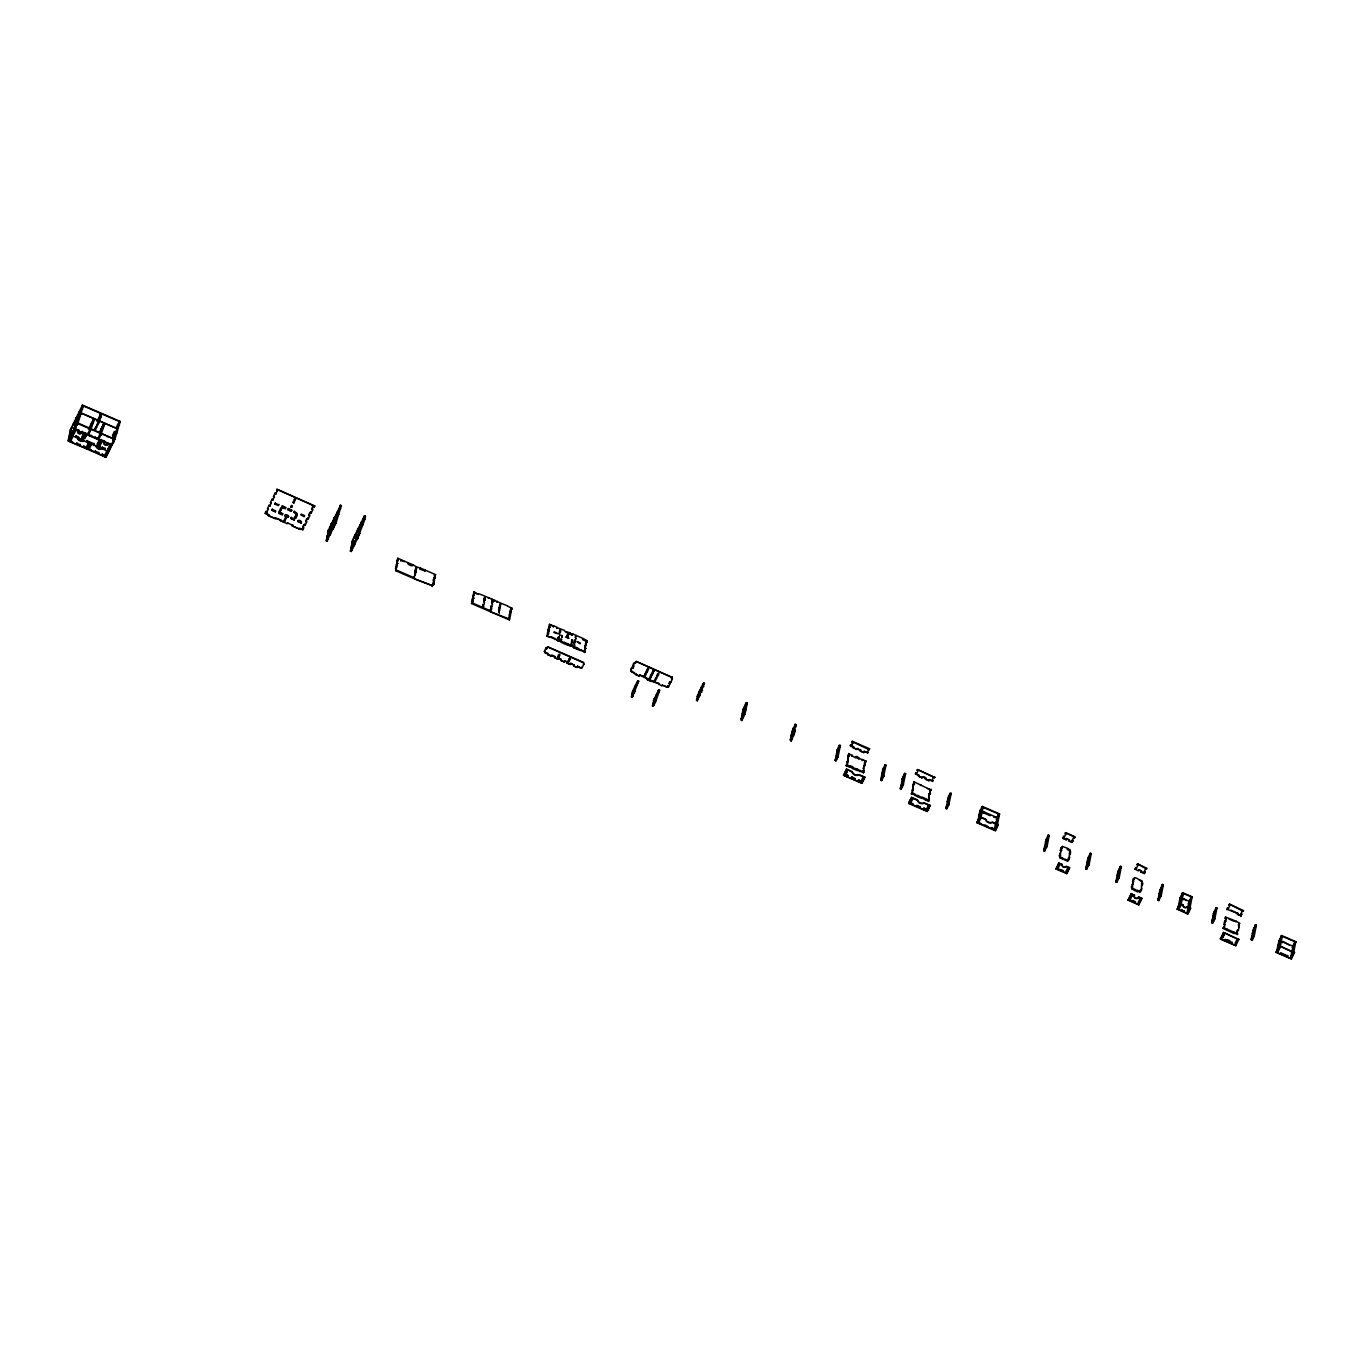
<?xml version="1.0" encoding="UTF-8"?>
<svg xmlns="http://www.w3.org/2000/svg" width="1364" height="1364" viewBox="0 0 1364 1364"><rect width="100%" height="100%" fill="white"/><g stroke="black" fill="none" stroke-linecap="round" stroke-linejoin="round"><path stroke-width="1.5" d="M70.979 431.501L70.348 429.899L82.488 405.108L120.271 421.476L114.849 439.413L106 457.315L68.2 440.947L70.434 429.49M70.809 428.722L71.03 432.371M71.491 427.614L72.428 427.58M70.024 436.412L69.53 435.269L69.7 438.049L68.831 437.673L70.076 437.281M70.399 435.645L69.53 441.049C70.434 435.542 74.832 434.485 71.013 440.163L70.229 439.378M69.99 439.873L72.957 442.533L69.428 440.555M73.929 424.528L72.991 424.562L74.168 425.022L73.554 423.42L73.315 424.647M72.343 435.338L72.582 433.206M76.793 419.464L76.077 418.066L77.185 418.936M73.144 433.479L73.929 434.264L76.111 429.575M76.196 418.083L75.958 419.311L76.572 417.333L77.424 417.708M75.907 421.885L76.009 420.197L75.31 422.601L77.492 418.441L78.277 419.208L77.492 418.441M74.577 429.353L77.953 430.376L77.612 431.331A2.302 2.063 11 0 0 81.738 433.104L82.011 432.576M74.645 430.427L75.429 431.212M74.901 429.524L75.208 427.887M76.81 419.686L76.947 418.441M75.583 427.12L75.276 428.756L76.367 424.17L77.151 424.954L76.367 424.17M75.719 427.58L74.781 427.614M79.095 417.282L78.242 416.907M77.151 424.954L77.987 423.011L113.979 439.038L119.333 421.51L116.025 427.955M83.988 440.657L83.647 440.777A4.706 4.211 11 0 1 77.663 438.185L77.356 437.963A4.706 4.211 11 0 0 84.227 440.93L75.873 436.412M75.787 436.821L76.248 435.645M81.38 409.694L80.595 408.927L81.38 409.694L83.255 405.892L77.901 423.42M82.113 405.875L82.965 406.25M80.612 414.23L79.743 413.872L78.157 417.316M68.2 440.947L77.049 423.045L82.488 405.108M81.277 413.122L117.355 428.739L81.277 413.122L76.759 422.26M112.206 444.749L78.328 431.007L78.788 429.831M76.52 443.624L76.896 442.874M78.822 437.213L76.162 436.054M81.738 433.104L81.84 432.081M81.772 432.49L82.215 431.314M79.965 445.107L80.34 444.357M84.79 433.343L82.607 438.014L81.823 437.23M81.738 437.639L83.323 434.178M82.386 439.685L85.659 432.814L85.318 434.008M83.801 438.526L85.727 434.4L86.58 434.758L84.67 438.901L83.886 438.117M83.443 446.625L83.818 445.858M90.808 424.204L91.593 424.971L94.593 418.884L90.467 430.717L88.967 433.752L88.183 432.968M94.116 443.385L93.656 444.562L86.87 441.169M86.784 441.578L87.245 440.402M88.097 433.377L89.683 429.933M89.001 443.812L87.415 447.256L86.631 446.488M88.711 435.065L89.086 434.298M91.559 422.67L92.411 423.045M86.989 447.307L87.04 448.176M86.802 448.517L87.501 446.846M86.563 446.898L88.149 443.436M87.279 448.756L90.109 443.044M93.059 419.635L93.928 419.993M87.842 447.682L87.91 448.551M90.433 428.398L93.741 418.509L88.472 429.183M104.107 442.158L103.817 442.669A2.302 2.063 11 0 0 107.944 444.442L108.285 443.505L111.592 444.937L105.676 457.162L88.08 448.637M87.995 449.046L88.455 447.869M88.626 447.784C89.717 442.447 92.905 443.829 89.478 448.159L88.694 447.375M91.303 436.173L91.678 435.406M96.827 426.796L95.241 430.257L94.457 429.472M91.507 450.12L88.37 448.279M94.372 429.882L95.957 426.421M99.384 418.646L101.737 413.889L98.992 422.635L97.492 425.687L96.708 424.903M95.105 436.889C93.553 437.247 98.6 439.43 97.679 438.014M96.639 425.312L98.225 421.851M100.101 414.827L100.97 415.185M98.975 420.334L100.868 413.514L97.014 421.323M101.141 447.801L96.128 446.181A4.706 4.211 11 0 0 101.789 448.858M94.986 451.62L95.361 450.853M97.202 444.34L99.129 440.197L99.981 440.572L98.072 444.698L97.287 443.931M101.106 428.654L101.891 429.438L104.909 423.352L100.783 435.167L99.265 438.219L98.498 437.435M99.606 431.706L100.015 433.24M97.356 446.147L97.799 444.988M98.413 437.844L104.039 422.976L99.146 432.882M97.833 446.386L101.124 439.498M101.874 427.137L102.726 427.512M98.549 446.676L98.771 444.545M101.703 442.141L100.118 445.602L99.35 444.817M103.374 424.085L104.227 424.46M101.567 434.809L101.806 433.582M98.43 453.104L98.805 452.354M99.265 445.227L100.851 441.766M105.113 448.142L104.653 449.319L99.487 446.642M101.993 448.159L102.436 446.983M102.777 448.517L102.692 448.927A4.706 4.211 11 0 1 95.821 445.96L95.906 445.551M104.482 455.729L101.823 455.03L102.283 453.854M107.227 436.855L107.603 436.088M105.881 455.252L105.096 454.468M105.966 454.843L105.642 455.747L102.198 454.263M105.028 454.877L106.852 450.938L107.722 451.296M108.285 443.505L107.944 444.442M106 457.315L105.454 455.303M107.944 448.978L108.796 449.353L107.944 448.978L110.126 444.306M107.466 451.791L106.528 451.842M107.892 451.177L111.166 444.749M108.66 448.824L109.188 450.836L109.512 449.199M109.836 447.562L110.16 445.926M113.127 434.076L112.939 436.19M111.422 443.965L111.797 443.198M112.922 437.469L113.775 437.844M112.155 443.863L111.831 445.499L74.031 429.149L74.73 426.744L74.406 428.381L78.703 430.24M112.786 440.589L112.854 441.476M111.729 443.607C113.417 444.459 114.917 440.214 113.314 440.146M114.423 434.417L115.292 434.792M117.543 424.903L118.395 425.278M115.957 433.684L115.19 432.9L115.957 433.684C118.958 432.183 115.906 428.603 117.475 430.632M265.196 513.307L268.64 514.791L265.196 513.307L266.031 511.381L266.815 512.148L266.031 511.381M267.463 508.738L268.316 509.113L267.463 508.738L269.049 505.277L269.816 506.061L269.049 505.277M270.464 502.651L271.334 503.009L270.464 502.651L272.05 499.19L272.834 499.974L272.05 499.19M268.265 515.558L275.136 518.525L268.265 515.558L268.725 514.381M273.482 496.547L274.335 496.922L273.482 496.547L275.068 493.103L275.852 493.87L275.068 493.103M271.947 510.221L275.375 511.705L271.947 510.221L272.391 509.045M276.5 490.46L277.352 490.835L276.943 489.284L314.675 506.061L276.943 489.284M274.948 504.117L275.409 502.958L274.948 504.117L278.392 505.618L278.853 504.441M275.375 511.705L275.46 511.295M275.511 517.774L280.66 520.008L275.136 518.525M278.819 513.188L282.246 514.671L278.819 513.188L279.279 512.012L282.621 513.921L279.279 512.012M279.33 511.108L280.183 511.466L279.33 511.108L280.916 507.647L281.683 508.431L280.183 511.466M281.819 507.101L285.264 508.584L281.819 507.101L282.28 505.925L285.639 507.817L282.28 505.925M281.683 508.431L280.268 511.057M287.616 522.565L287.156 523.742L280.37 520.349L283.729 522.242M284.82 515.797L288.264 517.28L284.82 515.797C284.786 513.341 290.038 515.609 288.264 517.28M284.053 520.537L284.906 520.912L284.053 520.537L285.639 517.075L286.406 517.86L285.639 517.075M287.838 509.693L291.282 511.193L287.838 509.693L288.298 508.533L291.657 510.426L288.298 508.533M290.72 507.016L291.674 506.982L290.72 507.016C290.856 504.254 293.635 505.447 291.589 507.391M292.987 502.446L293.84 502.822L292.987 502.446L294.573 499.002M290.839 518.388L294.283 519.889L290.839 518.388L291.299 517.229M295.425 499.36L294.488 499.412M293.857 512.301L297.284 513.785L293.857 512.301L294.317 511.125L297.284 513.785M292.305 525.958L299.193 528.942L292.305 525.958L292.766 524.799M294.795 517.791L296.38 514.33L297.147 515.115L295.647 518.167L294.795 517.791L296.38 514.33M295.647 518.167L297.233 514.705M297.71 521.372L301.154 522.855L297.71 521.372C297.676 518.917 302.91 521.184 301.154 522.855M301.188 514.109L304.615 515.592L304.155 516.768L300.813 514.876M299.568 528.175L302.996 529.675L299.193 528.942M302.978 527.357C304.53 529.385 301.478 525.822 304.479 524.322L305.263 525.089L304.479 524.322M305.979 521.27C307.548 523.299 304.496 519.718 307.497 518.218L308.264 519.002L307.497 518.218M308.997 515.183C310.566 517.195 307.497 513.631 310.498 512.131L311.282 512.915L310.498 512.131M311.998 509.079C313.567 511.108 310.515 507.544 313.515 506.044L314.283 506.811L313.515 506.044M326.269 540.673L327.292 536.632L328.144 537.007L327.138 541.031L326.269 540.673L329.798 532.557L330.327 534.569L329.798 532.557M327.616 534.995L327.769 537.757L326.917 537.399L327.923 533.358L328.417 534.483M327.548 534.108L328.571 530.084L328.724 532.847M329.423 530.443L328.195 530.835L331.247 523.895L331.878 525.498L331.145 523.878M329.048 531.21L328.434 529.607M331.077 526.01L331.23 528.772L331.929 526.368M334.265 517.808L331.009 525.123M327.138 541.031L330.651 532.932M330.975 531.295L330.923 530.408M329.474 534.194L332.799 526.47L333.345 528.465L335.305 524.253L334.453 523.878L332.492 528.107M334.879 519.411L334.163 517.774L335.118 518.184M333.123 524.816L333.447 523.179L332.748 525.583L333.6 525.958L333.924 524.322M334.078 519.906L333.396 522.31L334.078 519.906L334.947 520.281M334.453 523.878L335.22 524.663L335.987 523.145L341.341 505.618L340.471 505.243L334.027 519.036M334.061 521.201L335.493 518.559M330.327 534.569L333.293 527.595M336.311 516.632L337.829 513.58L338.596 514.364L337.829 513.58M334.368 524.288L340.471 505.243M340.096 505.993L340.966 506.368L340.182 505.584M354.418 544.134L353.941 543.008L354.094 545.771L351.281 551.482L350.412 551.124L352.577 540.059L355.288 534.313L356.021 535.95M351.281 551.482L352.287 547.458L351.06 547.834L351.912 548.209L352.935 544.168L352.065 543.81L352.56 544.935M353.242 542.531L353.566 540.894L352.338 541.286L353.566 540.894M359.073 529.01L358.306 528.226L355.765 533.58L356.396 535.182L355.288 534.313M350.412 551.124L353.941 543.008M354.742 542.497L354.197 540.485M355.765 533.58L355.527 534.807M356.942 536.904L357.487 538.916L356.942 536.904L353.617 544.645L354.47 545.02L354.793 543.384M359.397 529.096L358.306 528.226M357.845 531.125L357.914 531.994M356.788 531.278L357.658 531.653L359.158 528.601L359.022 529.863L358.221 528.635M358.221 530.357L358.118 532.062L359.704 528.601L358.203 531.653M361.307 522.139L362.091 522.923L361.307 522.139L358.169 529.488M354.47 545.02L357.811 537.28M358.118 535.643L358.067 534.773M357.487 538.916L364.836 519.343L365.484 516.052L364.239 516.444L365.484 516.052M360.454 527.084C362.023 529.096 358.971 525.532 361.972 524.032L362.739 524.816L361.972 524.032M358.783 527.493L360.59 525.958L359.806 525.174M361.238 522.548L364.324 516.035L365.109 516.82M365.177 516.41L363.591 519.872L362.739 519.496M357.948 537.757L357.078 537.382L364.614 515.694M414.468 578.847L432.456 585.702L414.468 578.847L414.315 576.068L413.616 578.472L396.003 570.851L395.782 567.202L397.026 566.81L396.805 563.162L397.657 563.537L396.805 563.162M397.35 565.173L396.106 565.566L396.43 563.929M397.282 564.304L397.06 560.655L398.305 560.263L397.06 560.655M397.93 561.03L397.759 558.251L413.224 564.952L416.156 566.657L416.395 569.01L415.918 567.884M395.475 568.839L396.157 566.435M396.753 562.292L397.435 559.888M397.299 559.428L397.759 558.251M396.003 570.851L395.85 568.072M397.657 563.537L397.129 561.525M398.305 560.263L397.674 558.66M404.545 561.627L400.828 560.502M414.946 572.795L415.116 575.574M414.895 571.925L415.594 569.521L415.747 572.3L415.594 569.521M415.543 568.652L416.156 566.657M416.395 569.01L417.009 567.032L420.095 567.918L435.559 574.619L434.246 575.403M432.081 586.469L432.78 584.065L433.633 584.44L432.78 584.065M433.428 580.791L433.633 584.44M433.905 581.917L433.36 579.922L434.059 577.518L434.911 577.893L434.059 577.518M433.258 585.207L433.957 582.803M434.536 578.643L434.622 574.653L435.474 575.028M435.099 575.779L435.559 574.619M434.281 581.166L434.605 579.529L433.36 579.922M434.911 577.893L435.235 576.256M509.318 619.887L508.772 617.875L510 617.5L509.318 619.887L490.835 611.89L491.534 609.503L490.682 609.128L489.983 611.532L471.518 603.536L472.217 601.132L473.069 601.507L471.842 601.899M472.694 602.274L472.473 598.626L473.717 598.233L472.473 598.626M473.325 598.984L473.12 595.335L474.348 594.96L473.12 595.335M473.973 595.71L474.041 591.72L477.963 594.329M471.518 603.536L472.217 601.132M472.149 600.262L472.848 597.858M472.797 596.989L473.496 594.585M473.427 593.698L474.041 591.72M473.069 601.507L472.524 599.495M473.717 598.233L473.172 596.221M474.348 594.96L473.802 592.948M478.338 593.579C487.221 596.75 501.645 603.894 507.63 605.804M483.265 604.15L483.436 606.912M483.845 599.99L484.544 597.585L484.714 600.365L484.544 597.585M488.363 598.387L488.738 597.62M489.983 611.532L490.307 609.896M490.631 608.259L491.313 605.855L491.483 608.617L491.313 605.855M491.893 601.694L492.523 599.717L492.762 602.07L492.523 599.717M498.678 609.964L499.377 607.56L499.531 610.339L499.377 607.56M499.309 606.69L500.008 604.286L500.179 607.048M500.008 604.286L500.554 606.298M508.772 617.875L509.471 615.488L510.324 615.863L509.471 615.488M509.948 616.613L509.42 614.601L510.102 612.214L510.971 612.572L510.102 612.214M510.596 613.34L510.051 611.328L510.75 608.924L511.602 609.299L510.75 608.924M511.227 610.066L511.841 608.071L507.544 606.213M510.324 615.863L510.648 614.209L509.42 614.601M510.971 612.572L511.278 610.936L510.051 611.328M511.602 609.299L511.841 608.071M551.619 636.835L558.029 640.978L560.638 640.739L546.862 636.153L547.561 633.749L548.43 634.124L547.561 633.749M548.055 634.891L547.51 632.879L548.209 630.475L549.061 630.85L548.209 630.475M548.686 631.6L548.14 629.605L548.839 627.201L549.709 627.576L548.839 627.201M549.334 628.327L549.402 624.337L557.211 627.269L556.751 628.446M544.355 651.412L545.208 651.787L544.355 651.412L545.941 647.951L546.708 648.735L545.941 647.951M548.26 654.038C540.502 652.026 549.112 651.549 547.885 654.788L551.329 656.289C552.727 653.1 558.456 659.801 551.704 655.521M548.43 634.124L548.737 632.487L547.51 632.879M549.061 630.85L549.385 629.213L548.14 629.605M549.709 627.576L550.016 625.94L548.788 626.315M547.544 646.809L583.553 662.836L583.656 664.728L583.622 662.427L547.544 646.809L546.708 648.735M547.885 654.788L548.345 653.629M549.402 624.337L553.409 626.536M553.869 632.521L557.603 633.646L554.244 631.754M551.329 656.289L551.789 655.112M558.626 636.766L557.927 639.153L558.626 636.766L559.155 638.761L558.302 638.403M559.206 632.606L559.905 630.202L560.433 632.214L559.905 630.202M554.756 657.772L558.2 659.255L554.756 657.772L555.216 656.596M566.213 632.538L564.082 630.236L557.126 627.679M558.78 639.528L559.479 637.124M560.058 632.981L560.757 630.577M560.263 641.506L560.962 639.102L561.474 642.461L564.048 643.586L564.508 642.41C573.119 645.871 570.766 646.689 564.048 643.586M560.638 640.739L560.962 639.102M557.671 657.175L558.609 657.141L557.671 657.175C558.592 652.418 561.678 653.748 558.524 657.55M558.66 658.079L561.15 659.613L558.66 658.079L558.2 659.255M561.116 641.881L564.508 642.41M560.774 660.381L564.219 661.864L560.774 660.381L561.235 659.204M566.589 631.771L570.101 632.845L569.641 634.021L572.215 635.13L572.675 633.953L582.991 638.42L587.202 640.688L586.588 642.683L585.719 642.308L586.963 641.915M567.714 633.152L566.913 637.244C562.207 635.675 572.317 640.04 567.765 637.619L568.089 635.965L567.015 635.539L567.867 635.914L568.566 633.51L567.714 633.152L568.191 634.277M568.259 635.147L568.566 633.51M569.641 634.021L570.101 632.845M564.662 660.688L567.168 662.222L564.662 660.688L564.219 661.864M566.793 662.972L570.22 664.456L566.793 662.972L567.254 661.813M572.215 635.13L572.675 633.953M570.578 645.956L570.885 644.319L573.494 647.678L576.938 649.162L577.398 647.985L584.662 652.504L584.815 648.105L585.685 648.48L584.815 648.105M571.294 642.274L571.993 639.887L572.522 641.881L571.993 639.887M570.953 645.206L571.277 643.569L572.13 643.944L571.431 646.331M570.408 658.556L568.822 662.017L567.97 661.642L569.555 658.181L570.34 658.965L569.555 658.181M574.022 642.58L574.721 640.176L575.267 642.188L574.022 642.58L575.267 642.188M570.681 663.296L574.039 665.189L570.681 663.296L570.22 664.456M571.806 645.581L577.398 647.985M574.892 642.956L575.591 640.551M573.664 665.956L577.091 667.439L573.664 665.956L574.125 664.779M576.938 649.162L580.365 650.645M580.075 643.859L577.006 641.609L580.45 643.092M580.911 668.155L577.552 666.263L580.911 668.155L582.223 667.371L581.286 667.405M585.309 649.23L585.088 645.581L586.315 645.189L585.088 645.581M585.94 645.956L585.719 642.308M584.764 647.218L585.463 644.831M585.412 643.944L586.094 641.54M584.662 652.504L585.361 650.117M586.588 642.683L587.202 640.688M585.685 648.48L585.139 646.468M586.315 645.189L585.787 643.194M630.816 670.201C632.385 672.213 629.333 668.65 632.333 667.149L633.101 667.934L632.333 667.149M639.682 674.958L647.542 678.795L639.682 674.958L639.222 676.118L635.794 674.634L631.31 671.327L634.601 672.759M633.084 665.615C634.652 667.644 631.583 664.08 634.584 662.58L635.368 663.364L634.584 662.58M636.204 661.421L672.196 677.448L636.204 661.421L635.368 663.364M634.857 686.45L637.107 681.881L637.892 682.648L637.789 680.755L638.642 681.13L632.333 697.123L631.481 696.748L632.521 691.429L634.857 686.45L635.709 686.808M635.794 674.634L636.17 673.867M632.333 697.123L637.789 680.755M634.124 690.269L633.049 693.441L632.197 693.065L634.516 692.963M635.624 687.217L638.642 681.13M639.222 676.118L635.863 674.225M644.064 676.374L645.649 672.912L644.064 676.374L644.916 676.732L646.502 673.287L645.564 673.322M644.916 676.732L644.132 675.964M646.314 671.804L647.9 668.343L646.314 671.804L647.167 672.162L648.753 668.718L647.815 668.752M647.167 672.162L646.4 671.378M647.167 679.562L650.611 681.045L647.167 679.562L647.627 678.385M649.213 678.59L650.065 678.965L649.213 678.59L650.798 675.146L651.651 675.504L650.065 678.965M650.798 675.146L651.583 675.93M651.463 674.021L652.333 674.396L651.463 674.021L653.049 670.577L653.919 670.935L652.333 674.396M650.986 680.295L658.931 683.722L650.611 681.045M653.049 670.577L653.833 671.344M654.362 680.824L655.232 681.199L654.362 680.824L655.948 677.379M656.63 676.254C657.55 671.497 660.636 672.827 657.482 676.629L656.698 675.845M655.232 681.199L656.817 677.738M654.072 704.677L652.452 705.819L653.544 701.386L655.487 702.034L653.987 705.086L653.203 704.301L653.987 705.086M654.038 702.511L653.492 700.499L658.761 689.843L659.545 690.627L655.487 702.034M653.305 706.194L654.413 701.744M658.761 689.843L652.452 705.819M653.492 700.499L654.345 700.874L659.613 690.218M662.444 684.813L661.983 685.973L658.624 684.08M662.358 685.222L667.303 687.354L664.098 685.512M668.531 686.962L667.763 686.177L668.531 686.962L670.116 683.5L669.264 683.142L670.116 683.5M670.798 682.392L670.014 681.608L670.798 682.392L672.384 678.931L671.531 678.573L672.384 678.931M704.455 683.33L702.75 684.677L704.455 683.33L697.294 700.806L696.748 698.794L698.146 697.601M697.294 700.806L697.226 696.339L699.817 690.355L700.602 691.139L699.817 690.355M696.748 698.794C699.562 700.55 696.22 697.839 696.424 700.431M697.976 698.419L699.442 694.344L700.226 695.129L699.442 694.344M698.47 695.947L697.771 694.77M697.106 699.323L698.692 695.862M699.732 690.764L702.835 684.268L703.602 685.052M699.357 694.753L703.602 682.955M742.869 710.337L743.738 710.695L742.869 710.337L743.943 707.166L746.313 702.631L747.165 703.006L745.017 714.054L741.811 720.533L741.283 718.521L741.965 716.117L742.834 716.492M742.459 717.259L741.59 716.884L742.613 712.843L743.09 713.986M742.238 713.611L743.244 709.57M741.811 720.533L742.766 715.623L741.914 715.248M742.562 711.974L743.789 711.582L743.107 709.11M744.096 712.809L745.341 712.417L744.096 712.809L745.119 708.769L745.972 709.144L744.744 709.536L745.75 705.495L746.62 705.87L745.375 706.262L746.313 702.631M740.959 720.158L744.471 712.042M746.227 704.898L745.46 704.131L746.551 704.983M790.336 739.748L791.342 735.707L791.887 737.719L791.188 740.123L790.336 739.748L791.563 739.356L791.239 740.993L790.711 738.998M792.211 736.083L790.967 736.475L791.99 732.434L792.842 732.809L792.518 734.446L791.666 734.071M792.842 732.809L791.614 733.201L795.178 724.25L795.468 725.75M791.836 736.85L791.291 734.838M792.467 733.576L792.313 730.797M796.047 724.608L793.967 728.802L793.115 728.427M790.387 740.635L793.03 735.298L794.615 727.114L794.905 731.633L793.66 732.025M795.178 724.25L795.485 727.472M791.239 740.993L794.905 731.633M795.86 726.722L796.184 725.085L794.939 725.478M835.109 760.464L836.149 756.27L838.008 756.935L835.962 760.839L835.109 760.464L836.575 759.577L835.348 759.237M836.626 757.395L835.774 757.02L837.223 750.78L837.649 753.354L836.797 752.979M838.076 751.155L836.848 751.53L837.871 748.239L839.372 745.187L840.394 745.477L838.008 756.935M835.962 760.839L839.286 745.597L840.394 745.477M837.701 751.905L837.547 749.143M840.156 745.972L838.724 748.597M843.515 775.246L861.997 783.243L843.515 775.246L846.43 769.126L852.227 771.649A4.706 4.211 11 0 0 859.098 774.616L864.895 777.122L861.997 783.243M856.507 770.166L863.787 772.399L856.967 769.006L856.507 770.166L853.063 768.682C854.836 767.011 849.55 764.727 849.584 767.182L846.157 765.681L847.47 764.897L848.357 755.588L849.209 755.963L848.357 755.588M847.095 765.647L847.283 761.078M846.908 761.845L847.76 762.22L847.982 756.355M848.834 756.73L848.749 753.542L855.211 757.702L855.671 756.543C858.945 755.69 858.791 760.635 859.098 758.026M847.47 764.897L846.533 764.931L849.96 766.415M848.22 755.127L848.749 753.542M853.711 747.25C845.936 745.238 854.546 744.761 853.318 748.018L860.616 750.251L857.257 748.342M850.505 745.273C851.238 746.21 854.29 742.647 852.091 741.811M846.43 769.126L852.142 772.058A4.706 4.211 11 0 0 859.013 775.025L864.81 777.531M848.118 775.86L844.691 774.377L845.782 774.258L847.368 770.796L846.515 770.421C839.678 777.957 853.029 777.753 845.868 773.848M846.515 770.421L847.3 771.206L845.782 774.258M849.209 755.963L848.596 754.36M852.875 742.596L852.347 741.317L869.601 748.785L869.277 749.706L868.51 748.921L869.601 748.785M849.584 767.182L850.045 766.005M853.318 748.018L853.779 746.841M853.063 768.682L849.67 766.773M856.814 749.518L853.404 747.608M851.682 776.951L855.04 778.861L851.682 776.951C849.721 778.145 855.569 780.685 855.126 778.452M860.241 751.001L863.719 752.519L860.241 751.001L860.701 749.842M856.967 769.006L853.438 767.915M858.604 779.952L861.946 781.845L858.604 779.952L858.144 781.129L861.656 782.203M865.85 761.845L864.623 762.22L866.021 761.027L859.013 758.435M864.179 751.342L867.777 752.74L864.179 751.342L863.719 752.519M863.412 773.166L862.883 771.154L864.111 770.762L862.883 771.154M863.958 765.664L863.31 768.938L864.333 764.897L865.185 765.272L864.333 764.897M864.81 766.039L864.623 762.22M862.27 780.941L863.787 777.889L862.201 781.35L861.417 780.566L861.946 781.845M862.645 772.382L863.259 770.387M864.384 763.448L864.998 761.47M865.475 762.595L866.021 761.027M863.787 772.399L863.02 771.615M864.111 770.762L863.685 768.188M865.185 765.272L864.759 762.698M867.538 753.235L868.51 748.921M880.684 780.191L882.661 770.029L885.117 764.829L881.536 780.566L880.684 780.191L882.73 776.304L883.582 776.662L882.082 779.714L881.297 778.929M882.082 779.714L880.922 778.963M883.582 776.662L885.969 765.204L884.946 764.914M885.799 765.289L884.861 765.323M900.308 788.682L901.365 784.488L903.224 785.17L901.178 789.057L900.308 788.682C900.121 786.499 903.224 788.972 900.547 787.454M901.178 789.057L901.621 781.981L902.439 778.997L903.292 779.373L902.047 779.765L902.303 778.537L904.741 773.32L900.854 787.846M902.917 780.14L903.855 777.241L903.002 776.866M903.224 785.17L905.611 773.695L904.588 773.405M908.731 803.481L911.629 797.36L917.426 799.867A4.706 4.211 11 0 0 924.298 802.85L930.112 805.357L927.196 811.478L908.731 803.481L911.629 797.36M928.475 798.622L929.327 798.997L928.236 799.85C930.453 802.765 921.791 794.803 921.723 798.4L918.279 796.917L918.739 795.741L911.357 793.916L912.686 793.115L912.499 789.313M912.311 793.882L912.107 790.063M912.976 790.438L913.181 784.573L914.426 784.198L913.181 784.573M914.051 784.948L913.965 781.777L931.066 790.063L927.418 788.511M910.231 801.691L909.89 802.595C919.882 805.732 903.582 804.47 911.732 798.656L912.516 799.423L911.732 798.656M912.686 793.115L911.749 793.149L915.261 794.24M912.755 786.789L913.556 783.823M913.42 783.345L913.965 781.777M915.551 773.576L918.91 775.485L915.483 773.985L915.807 773.081L916.574 773.865L918.16 770.404L917.307 770.046L918.16 770.404M910.146 802.1L911.084 802.066M913.351 789.671L913.13 786.022M914.426 784.198L913.795 782.595M934.579 777.514L917.546 769.552L934.732 777.429M914.801 795.4L918.279 796.917M918.535 776.235L922.013 777.753L918.535 776.235L918.995 775.076M930.026 805.766L924.229 803.26A4.706 4.211 11 0 1 917.358 800.276L917.426 799.867M916.523 805.936L920.325 806.67L919.882 807.846L916.898 805.186M920.495 785.528L920.871 784.76M922.013 777.753C921.979 775.298 927.213 777.565 925.457 779.236L928.935 780.737L929.396 779.56C935.244 781.606 930.64 780.975 933.709 777.139M921.723 798.4L922.166 797.224M925.457 779.236L925.917 778.06M923.803 808.17L927.418 809.585L923.803 808.17C922.61 811.086 930.35 811.699 929.003 806.124L928.134 805.749L926.548 809.21M929.089 800.225L928.628 801.384L921.791 797.991M928.935 780.737L925.525 778.827M929.396 779.56L932.737 781.47L933.061 780.566M928.628 801.384L928.083 799.372M928.952 799.747L929.157 793.899L930.401 793.507L929.157 793.899M929.6 791.683L930.214 789.688L930.026 794.257M928.526 797.173L929.532 793.132M929.839 790.455L930.845 790.012M929.327 798.997L928.901 796.406M930.401 793.507L929.975 790.915M927.196 811.478L930.112 805.357M928.134 805.749L929.003 806.124M945.883 808.409L946.94 804.214L948.798 804.896L946.752 808.784L945.883 808.409L947.946 804.521M947.417 805.357L947.196 801.708L948.014 798.724L948.867 799.099L948.065 802.066L947.196 801.708M948.867 799.099L947.639 799.492L948.645 796.184L950.162 793.132L951.185 793.422L948.798 804.896M946.514 807.164L947.298 807.948L946.139 807.181M946.752 808.784L950.077 793.541L951.015 793.507M948.491 799.867L947.878 798.264M949.191 797.463L951.185 793.422M976.88 822.731L979.795 816.61L985.592 819.133A4.706 4.211 11 0 0 992.463 822.1L998.26 824.606L995.362 830.727L976.88 822.731L979.795 816.61M978.38 820.957L978.056 821.861L981.193 823.703M978.806 818.008L978.005 820.975L978.858 821.35M979.932 815.86L979.062 815.502L979.881 812.518L980.358 813.66M978.141 821.452L978.994 821.827L980.989 817.786L983.052 807.215L980.597 812.433L979.744 812.057L980.511 809.977L981.381 810.352M979.233 821.333L978.295 821.367M982.268 806.431L979.898 811.239L977.681 822.611L980.136 817.411L982.268 806.431L999.539 813.916L997.391 824.879L994.936 830.096L976.965 822.322M990.247 815.723L983.342 812.722M998.175 825.015L992.378 822.509A4.706 4.211 11 0 1 985.507 819.542L985.592 819.133M984.961 824.845L988.116 826.686M991.594 828.204L991.969 827.437M993.725 817.224L997.698 817.854L980.443 810.387M995.209 825.118L998.601 813.95L994.697 828.46L995.567 828.835M994.697 828.46L995.328 829.329L991.884 827.846M996.845 817.496L998.431 814.035L999.283 814.41M994.936 830.096L994.782 827.317M997.255 819.031L999.539 813.916M995.362 830.727L998.26 824.606M1043.75 850.778L1044.824 846.362L1045.694 846.737L1044.602 851.136L1043.75 850.778L1046.307 845.595L1048.37 835.024L1049.223 835.399L1047.16 845.97L1044.602 851.136M1045.694 846.737L1044.449 847.129L1045.864 841.077L1046.717 841.452L1045.489 841.844L1045.813 840.207L1048.115 835.297L1048.882 836.081L1048.115 835.297M1044.466 849.329L1045.233 850.113L1044.057 849.141M1047.381 839.133L1046.324 843.464L1045.472 843.088M1056.026 868.987L1058.856 863.02L1062.164 864.452A2.302 2.063 11 0 0 1066.273 866.225L1069.581 867.657L1066.767 873.642L1056.026 868.987L1058.856 863.02M1056.81 868.868L1059.112 863.958L1059.896 864.742L1059.112 863.958M1065.523 859.269L1067.722 861.144L1059.913 857.768L1059.368 855.757L1061.635 850.079L1060.408 850.471L1061.635 850.079M1060.408 850.471L1061.175 847.709L1062.027 848.084L1061.175 847.709M1062.795 838.229L1066.222 839.713L1062.795 838.229L1063.579 836.371L1064.363 837.155L1063.579 836.371M1057.611 867.01L1058.379 867.794L1059.964 864.333M1061.652 848.834L1062.351 846.447L1067.671 848.306L1067.211 849.465L1069.785 850.59L1069.461 852.227M1059.913 857.768L1060.612 855.364L1059.368 855.757M1062.027 848.084L1062.351 846.447M1065.011 833.745L1065.864 834.103L1065.42 832.637L1074.968 836.78L1074.542 837.871L1073.758 837.087L1074.542 837.871M1065.42 832.637L1074.883 837.189M1060.322 869.942L1063.289 870.744L1056.895 868.459M1062.403 859.286L1062.863 858.127L1060.288 857.001M1066.682 838.553L1069.257 840.105L1066.682 838.553L1066.222 839.713M1069.512 868.067L1066.205 866.634A2.302 2.063 11 0 1 1062.079 864.861L1062.164 864.452M1068.882 840.872L1072.326 842.355L1068.882 840.872L1069.342 839.695M1067.722 861.144L1068.421 858.757L1069.274 859.115L1068.046 859.508M1068.097 860.394L1068.421 858.757M1069.444 853.472L1070.314 853.847L1069.444 853.472L1069.274 859.115M1067.586 848.715L1070.16 849.823L1070.314 853.847M1066.205 871.17L1067.057 871.545L1066.205 871.17L1067.79 867.726L1068.575 868.493L1067.79 867.726M1073.042 840.906L1072.257 840.139L1072.326 842.355M1068.899 859.883L1069.666 857.121M1069.939 854.597L1070.706 851.835M1066.767 873.642L1069.581 867.657M1085.761 868.953L1087.824 858.399L1090.382 853.216L1091.251 853.591L1089.188 864.145L1086.631 869.328L1085.761 868.953C1085.574 866.447 1088.813 869.209 1086.085 867.316M1086.631 869.328L1090.382 853.216M1115.854 881.979L1116.928 877.581L1117.798 877.939L1116.707 882.355L1115.854 881.979L1118.412 876.796L1120.475 866.242L1121.327 866.617L1119.264 877.171L1116.707 882.355M1117.423 878.706L1116.553 878.331L1117.917 871.408L1120.219 866.515L1120.986 867.299L1120.219 866.515M1116.57 880.53L1117.338 881.314L1116.161 880.343M1117.917 871.408L1118.77 871.784L1121.327 866.617M1138.377 897.444A2.302 2.063 11 0 1 1134.268 895.654L1134.183 896.063A2.302 2.063 11 0 0 1138.309 897.853L1138.65 896.915L1141.958 898.347L1138.872 904.844L1128.13 900.189L1131.216 893.693L1134.439 895.534L1131.216 893.693M1128.915 900.069L1131.216 895.176L1132.001 895.96L1131.216 895.176M1137.167 891.647L1140.202 891.596L1137.627 890.487L1137.167 891.647L1132.018 888.97L1131.472 886.975L1133.74 881.297L1132.887 880.922L1132.717 885.338L1132.239 884.196M1132.495 881.69L1133.279 878.91L1134.132 879.286L1133.279 878.91M1145.146 872.125L1144.362 871.34L1144.43 873.574L1140.986 872.09L1141.446 870.914L1138.787 869.755L1138.326 870.931L1134.967 869.038M1136.468 868.374L1135.683 867.589L1136.468 868.374L1138.053 864.912L1137.201 864.537L1138.053 864.912M1133.757 880.053L1134.456 877.649L1137.099 878.365L1141.89 881.792L1141.566 883.429L1142.265 881.042L1139.69 879.916M1130.483 898.995L1129.716 898.211L1130.483 898.995L1132.069 895.551M1132.018 888.97L1132.717 886.583L1131.472 886.975M1134.132 879.286L1134.456 877.649M1146.988 868.391L1137.525 863.855L1146.647 869.073M1132.427 901.161L1135.394 901.945L1132.802 900.393M1134.507 890.504L1134.967 889.328L1132.393 888.22M1138.787 869.755L1141.361 871.323M1137.627 890.487L1134.882 889.737M1140.986 872.09L1141.446 870.914M1139.827 892.363L1140.526 889.959L1141.378 890.334L1140.151 890.726M1140.202 891.596L1140.526 889.959M1141.549 884.673L1142.418 885.048L1141.549 884.673L1141.378 890.334M1138.309 902.388L1139.162 902.763L1138.309 902.388L1139.895 898.927L1140.679 899.711L1139.162 902.763M1141.003 891.101L1141.77 888.322M1142.043 885.816L1141.941 882.679M1144.43 873.574L1145.214 871.715M1142.418 885.048L1142.81 883.037M1138.872 904.844L1128.199 899.78M1140.679 899.711L1138.343 904.179M1141.958 898.347L1138.565 897.324M1163.015 885.475L1162.486 884.418L1163.356 884.793L1161.293 895.364L1158.735 900.547L1157.866 900.172L1158.957 895.756L1159.809 896.131L1158.582 896.523L1159.98 890.487L1160.474 891.613M1159.605 891.238L1162.23 884.707L1163.083 885.066M1158.582 898.723L1159.366 899.507L1158.189 898.535M1158.735 900.547L1162.486 884.418M1159.434 896.898L1159.212 893.25M1159.929 889.601L1160.781 889.976L1163.356 884.793M1177.047 909.379L1179.877 903.411L1183.185 904.844A2.302 2.063 11 0 0 1187.294 906.617L1190.601 908.049L1187.788 914.016L1177.115 908.97L1185.572 912.618M1187.447 912.976L1190.005 907.793L1192.153 896.813L1182.605 892.687C1181.36 895.313 1180.218 910.385 1178.223 907.213L1180.048 897.87M1178.223 907.213L1179.007 904.434L1179.485 905.577M1179.638 901.161L1180.116 902.303L1180.031 899.149L1180.883 899.524M1179.877 903.411L1183.1 905.253A2.302 2.063 11 0 0 1187.226 907.026L1190.533 908.458M1178.547 907.81C1179.519 902.985 1182.554 904.315 1179.4 908.185M1181.343 910.334L1181.718 909.566M1184.003 911.476L1184.395 910.726M1186.151 900.513L1183.867 898.603L1183.406 899.763M1188.163 911.527L1187.226 911.561L1191.215 896.864L1188.334 903.667L1189.561 903.275M1187.669 908.185L1189.033 901.28L1181.207 897.887L1183.389 893.471L1180.985 904.724M1189.442 900.172L1190.226 900.956L1188.641 902.03M1187.174 913.761L1187.771 911.34M1187.788 914.016L1190.601 908.049M1190.943 897.137L1192.068 897.222L1182.537 893.096M1191.727 897.921L1192.153 896.813M1216.108 907.623L1213.38 913.624L1211.863 922.61L1214.045 918.194L1216.108 907.623L1216.961 907.998L1214.898 918.569L1212.971 922.712L1212.204 921.928M1212.715 922.985L1211.641 922.558L1212.715 922.985L1212.187 919.728M1213.38 913.624L1214.233 913.999L1215.119 911.732M1216.62 908.68L1215.836 907.913L1216.961 907.998M1220.337 938.944L1235.801 945.627L1220.337 938.944L1223.423 932.43L1238.819 939.54L1223.423 932.43M1221.121 938.807L1223.423 933.914L1224.292 934.289L1222.707 937.733L1221.922 936.966L1222.707 937.733M1233.636 933.402L1237.796 933.846L1234.096 932.243L1233.636 933.402L1223.15 928.424L1224.548 927.213L1224.889 920.751L1225.742 921.109L1224.889 920.751M1225.094 924.4L1223.866 924.775L1224.497 921.501M1239.313 924.86L1238.461 924.485L1239.859 923.275L1236.244 921.263L1225.588 917.102L1225.912 919.046L1225.213 917.87M1230.959 910.095L1237.762 913.488L1226.901 909.259M1223.696 926.838L1223.15 928.424M1228.384 908.595L1227.6 907.81L1228.384 908.595L1229.97 905.15L1229.117 904.775L1229.97 905.15M1225.366 921.876L1226.287 918.296M1223.423 933.914L1224.207 934.698M1243.627 910.675L1229.458 904.093L1243.286 911.357M1225.281 939.25C1223.44 940.938 1228.794 938.585 1230.43 941.467M1223.32 927.605L1234.096 932.243M1235.869 922.03L1236.244 921.263M1237.387 914.255L1241.07 915.841L1237.387 914.255L1237.83 913.079M1224.906 940.001L1231.692 943.394L1232.152 942.217M1237.267 930.589L1236.722 933.402L1237.642 929.822L1238.495 930.197L1237.642 929.822M1238.836 923.718L1238.768 927.673L1238.461 924.485M1235.238 943.172L1236.108 943.547L1235.238 943.172L1236.824 939.711M1241.786 914.391L1241.001 913.624L1241.07 915.841M1235.392 944.979L1237.694 940.086L1236.756 940.12M1237.421 934.596L1237.097 932.652M1238.12 930.947L1239.143 926.923M1251.061 939.626L1252.476 939.353L1251.061 939.626L1252.629 932.754L1253.107 933.897M1252.254 933.522L1255.255 924.963L1256.039 925.747L1255.255 924.963M1251.436 938.858L1253.465 935.261L1255.528 924.69L1256.38 925.065L1254.317 935.636L1252.391 939.779L1251.623 938.995M1252.135 940.052L1251.606 936.795M1252.8 930.691L1253.669 931.066L1256.38 925.065M1275.971 952.191L1291.435 958.892L1275.971 952.191L1279.057 945.695L1294.436 952.788L1279.057 945.695M1276.755 952.072L1278.989 940.683M1277.216 950.896L1278.341 950.998L1280.25 946.855L1282.313 936.301L1281.205 936.198L1281.972 936.983M1278.409 948.389L1277.556 948.014L1278.562 943.99L1279.057 945.116M1280.131 940.717L1278.733 941.927L1279.279 940.342L1293.532 946.514L1292.134 947.724M1279.688 939.25L1280.472 940.018M1278.341 950.998L1277.932 947.264M1277.471 950.623L1279.057 947.179M1290.958 956.011L1291.742 956.795L1293.652 952.652L1295.8 941.689L1281.546 935.516L1279.398 946.48L1276.84 951.663M1280.54 953.266L1287.326 956.641L1287.786 955.482M1281.546 935.516L1278.903 941.092L1282.671 942.285M1289.543 945.269L1283.047 941.535L1282.586 942.694M1291.333 953.061L1294.862 941.723L1290.873 956.42M1293.089 945.047L1293.157 947.264M1291.026 958.244L1291.265 957.016M1294.606 941.995L1295.715 942.098L1281.461 935.926M1295.374 942.78L1295.8 941.689M70.178 431.996L70.655 433.138M72.616 427.051L72.684 427.921M69.854 433.633L70.331 434.775M71.985 430.325L72.036 431.195M71.337 433.599L71.03 435.235L108.813 451.603L108.285 449.591M74.645 428.944L68.746 441.169L87.722 448.944M71.883 435.61L69.053 441.322L68.524 439.31L69.752 438.918M72.258 434.843L75.088 429.131M72.428 434.928L75.259 429.217M77.953 430.376L77.697 430.922A2.302 2.063 11 0 0 81.823 432.695M89.683 442.857L90.536 443.232M103.817 442.669L104.551 440.981L101.038 439.907M112.53 434.928L112.445 435.338M113.502 433.309L114.44 431.416M112.888 435.304L112.462 438.645L117.44 428.33M120.271 421.476L118.958 422.277L119.896 422.243M105.13 456.94L107.961 451.228M113.229 440.572L114.065 438.628M266.815 512.148L268.401 508.704M269.816 506.061L271.402 502.6M272.834 499.974L274.42 496.513M275.852 493.87L277.438 490.426M282.246 514.671L282.706 513.512M285.264 508.584L285.724 507.408M280.285 520.758L280.745 519.582M284.906 520.912L286.491 517.45M293.84 502.822L296.193 498.065M291.282 511.193L291.726 510.017M294.283 519.889L294.726 518.712L291.214 517.638M302.893 527.766L304.394 524.731M305.911 521.679L307.412 518.627M308.912 515.592L310.412 512.54M311.93 509.488L313.43 506.453M302.996 529.675L303.831 527.732M305.263 525.089L306.849 521.645M308.264 519.002L309.85 515.541M311.282 512.915L312.868 509.454M314.283 506.811L314.743 505.652M339.448 509.42L337.948 512.472L337.096 512.097L338.033 512.063M331.878 525.498L331.06 524.288M354.896 538.098L355.22 536.461L355.697 537.587M360.386 527.493L361.886 524.441M400.743 560.911L401.204 559.734M408.075 562.718C405.961 564.065 413.65 567.39 413.224 564.952M416.446 569.896L415.219 570.288M415.747 572.3L415.27 571.158M415.815 573.17L414.571 573.562M420.095 567.918L419.635 569.095L424.869 570.919M424.801 571.328L425.244 570.152M485.413 597.961L484.169 598.353M484.714 600.365L484.22 599.222M484.135 604.508L482.89 604.9M491.313 598.745L494.365 600.995M493.376 600.075L492.148 600.467M492.762 602.07L492.285 600.944M494.297 601.405L494.74 600.228M492.182 606.23L490.938 606.605M491.483 608.617L491.006 607.492M490.835 611.89L509.693 619.137M496.871 602.513L497.314 601.336M500.861 604.661L499.633 605.053M500.23 607.935L498.985 608.327M499.531 610.339L499.053 609.197M546.862 636.153L551.533 637.244M553.324 626.946L553.784 625.786M544.833 652.555L545.293 651.378M554.602 639.494L555.063 638.318M558.029 640.978L558.49 639.818M561.815 639.477L560.587 639.869M561.474 642.461L561.934 641.302M567.492 645.07L567.936 643.893M570.067 646.195L570.527 645.019M572.846 640.245L571.618 640.637M575.659 636.613L576.12 635.453M574.721 640.176L575.199 641.302M573.494 647.678L573.954 646.502M567.97 661.642L569.47 658.59M577.091 667.439L577.552 666.263M582.138 667.78L583.724 664.319M630.748 670.611L632.248 667.559M632.998 666.024L634.499 662.989M631.225 671.736L631.685 670.559M633.101 667.934L633.936 665.99M631.481 696.748L633.646 692.588M650.151 678.556L651.651 675.504M652.401 673.987L653.919 670.935M658.556 684.489L659 683.313M667.303 687.354L667.763 686.177M669.178 683.552L670.014 681.608M671.446 678.982L672.282 677.038M700.67 690.73L699.067 691.872M744.812 707.541L747.165 703.006M835.638 759.612L837.155 756.577M850.266 745.767L850.59 744.863M852.023 742.221L852.347 741.317M851.443 745.238L852.96 742.187M846.157 765.681L846.601 764.522M851.733 756.202L852.193 755.025M862.116 760.703L862.577 759.526M869.277 749.706L852.261 741.726M859.985 771.683L860.445 770.507M861.332 780.975L862.918 777.531L863.702 778.298M862.065 782.834L864.895 777.122M882.798 770.507L883.275 771.632M885.969 765.204L884.298 768.324L883.446 767.966M883.77 769.91L883.037 769.279M881.724 775.997L882.201 777.122M881.536 780.566L882.167 779.304M905.44 773.78L903.94 776.832L903.07 776.457M905.611 773.695L904.503 773.814M915.483 773.985L915.807 773.081M917.222 770.455L917.546 769.552M911.357 793.916L911.817 792.74M910.999 802.475L912.584 799.014M934.493 777.923L934.817 777.02M925.201 799.901L925.644 798.724M930.691 790.83L931.22 789.245M982.182 806.84L982.796 807.71M983.256 813.132L983.717 811.955L980.273 810.472M996.146 819.15L997.374 818.758M995.481 822.594L996.334 822.969M1047.467 838.724L1048.967 835.672M1064.363 837.155L1065.949 833.694M1060.135 852.994L1060.612 854.12M1072.172 840.548L1073.758 837.087M1072.394 841.946L1073.11 840.497M1066.239 872.96L1068.643 868.084M1091.251 853.591L1090.041 853.898L1090.978 853.864M1086.392 867.913L1087.909 864.878L1088.762 865.253M1134.899 869.448L1135.683 867.589M1137.116 864.947L1137.525 863.855M1128.13 900.189L1131.131 894.102M1144.277 871.749L1145.862 868.288M1134.183 896.063L1134.524 895.125M1135.479 901.536L1135.019 902.712L1129 899.66M1138.309 897.853L1138.65 896.915M1157.866 900.172L1160.014 896.08L1160.866 896.455M1182.605 892.687L1179.979 898.279L1180.832 898.654M1180.031 899.149L1180.508 900.291M1213.21 915.687L1213.687 916.83M1226.816 909.669L1227.6 907.81M1229.032 905.184L1229.458 904.093M1225.06 918.688L1225.588 917.102M1222.775 937.324L1224.292 934.289M1226.765 930.436L1227.225 929.259M1240.933 914.033L1242.519 910.572M1241.155 915.432L1241.871 913.982M1235.801 945.627L1238.887 939.131M1291.094 957.835L1290.617 956.71M1291.435 958.892L1294.521 952.379M339.841 508.516L340.693 508.891M363.983 518.968L364.836 519.343M362.824 519.087L363.677 519.462M335.663 514.74L336.516 515.098M82.403 405.517L120.203 421.885M335.578 515.149L336.448 515.507L334.64 517.041M359.721 525.583L360.59 525.958M100.783 413.923L101.652 414.298M81.755 408.791L82.624 409.166M100.237 416.787L101.089 417.162M118.702 424.784L119.555 425.159M334.078 518.184L335.254 518.644M332.646 520.826L333.515 521.201M332.577 521.236L333.43 521.611L331.64 523.145M356.72 531.687L357.573 532.062M79.947 412.337L79.095 411.962L79.879 412.746M335.118 522.77L335.987 523.145M359.261 533.222L360.13 533.597M922.388 776.986L925.832 778.469M1141.071 871.681L1144.498 873.165M93.656 418.918L94.508 419.294M103.971 423.386L104.823 423.761M703.517 683.364L704.37 683.739M98.14 422.26L98.992 422.635M746.074 703.858L746.926 704.233M1183.134 893.744L1182.281 893.369L1183.048 894.153M982.029 806.925L999.454 814.325M702.954 686.228L703.824 686.604M332.935 526.93L333.805 527.305M332.424 527.22L333.72 527.715M356.567 537.672L357.862 538.166M330.702 526.76L331.554 527.135M701.318 687.303L702.187 687.678M275.323 503.367L278.767 504.851M329.645 526.913L330.497 527.288M353.788 537.365L354.555 538.149L353.702 537.774M701.249 687.712L702.102 688.087M329.559 527.322L330.412 527.697M330.753 527.646L331.605 528.021M745.426 707.132L746.296 707.507M793.183 728.018L794.053 728.393M95.872 426.83L96.742 427.205M332.117 528.857L332.969 529.232M356.26 539.309L357.112 539.684M1088.625 856.541L1089.478 856.916M1118.702 869.567L1119.571 869.925M1160.73 887.742L1161.582 888.117M1181.633 896.796L1180.764 896.421L1181.548 897.205M1253.755 928.014L1254.624 928.39M745.051 707.899L745.92 708.257M948.645 796.184L949.514 796.559M794.36 729.621L795.212 729.996M1088.54 856.95L1089.393 857.325L1087.824 858.399M1118.633 869.976L1119.486 870.334M1160.645 888.152L1161.497 888.527M1253.669 928.424L1254.539 928.799M701.693 689.775L702.562 690.15M883.361 768.375L884.213 768.733L883.122 768.87M948.577 796.593L949.429 796.968M296.295 514.74L297.147 515.115M570.016 633.254L572.59 634.362M792.552 729.569L793.405 729.945M793.984 730.388L794.837 730.763M902.746 777.361L903.616 777.736M1213.926 912.056L1214.778 912.414M1253.346 929.106L1254.198 929.481M837.462 749.552L838.314 749.91M855.296 757.293L858.723 758.793M902.678 777.77L903.531 778.145M980.119 811.29L980.972 811.665M1228.981 919.046L1234.147 921.28M352.577 540.059L353.429 540.434M473.666 592.47L476.53 593.715M582.53 639.597L586.827 641.455M1213.755 912.874L1214.625 913.232M1253.175 929.924L1254.045 930.299M1279.125 941.16L1279.978 941.535M1045.813 840.207L1046.665 840.582M700.943 691.292L701.812 691.667M744.795 710.405L745.648 710.78M837.087 750.302L837.939 750.677M882.661 770.029L883.514 770.404M902.303 778.537L903.156 778.912M700.857 691.701L701.727 692.077M75.429 421.476L74.577 421.101L75.361 421.885M559.53 630.969L560.382 631.344M744.42 711.173L745.273 711.548M791.921 731.564L792.791 731.939M793.712 732.894L794.581 733.269M328.247 531.721L329.116 532.096M742.937 711.207L743.789 711.582M76.384 423.028L114.849 439.413M294.863 517.382L295.732 517.757M793.337 733.662L794.206 734.037M352.014 542.923L352.867 543.298M1159.588 892.482L1160.457 892.857M329.423 533.324L330.276 533.682M882.372 772.706L883.224 773.081L881.996 773.473M947.571 800.941L948.44 801.316M979.437 814.734L979.659 818.383L980.665 818.69M89.615 430.342L90.467 430.717M99.913 434.792L100.783 435.167M1087.108 862.031L1087.978 862.406M1117.201 875.057L1118.054 875.432M272.323 509.454L275.75 510.937M285.212 515.029L288.639 516.513M298.085 520.605L301.529 522.088M744.164 713.679L745.017 714.054M901.621 781.981L902.491 782.339M793.03 735.298L793.882 735.673M329.099 534.961L329.952 535.319M353.242 545.412L354.094 545.771M1046.307 845.595L1047.16 845.97M1088.319 863.787L1089.188 864.145M1118.412 876.796L1119.264 877.171M1160.423 894.989L1161.293 895.364M1214.045 918.194L1214.898 918.569M1253.465 935.261L1254.317 935.636M979.71 817.019L985.507 819.542M351.759 545.447L352.611 545.805M837.479 755.673L838.331 756.031M883.054 775.4L883.906 775.758M902.678 783.891L903.548 784.266M948.27 803.618L949.122 803.993M980.136 817.411L980.989 817.786M996.538 824.521L997.391 824.879M697.601 695.589L699.544 696.237M1045.966 846.277L1046.819 846.652M1087.978 864.469L1088.847 864.844M1118.071 877.495L1118.923 877.853M1160.082 895.671L1160.952 896.046M1188.811 908.1L1189.664 908.475M1213.704 918.876L1214.557 919.251M1253.124 935.943L1253.976 936.318M655.862 677.789L656.732 678.147M698.607 696.271L699.459 696.646M837.223 756.168L838.093 756.526M882.798 775.894L883.667 776.252M902.439 784.385L903.292 784.76M948.014 804.112L948.884 804.487M996.283 825.015L997.067 825.783L996.214 825.425M1045.881 846.686L1046.751 847.061M1117.986 877.904L1118.855 878.263M1180.048 904.758L1180.917 905.133M1188.726 908.509L1189.596 908.884M1213.619 919.285L1214.489 919.66M1253.039 936.352L1253.908 936.727M1278.989 947.588L1279.841 947.946M1292.39 953.385L1293.243 953.76M327.241 535.745L328.093 536.12M351.383 546.197L352.236 546.572M1212.562 918.961L1213.431 919.336M1251.981 936.028L1252.851 936.403M697.226 696.339L698.078 696.714M414.639 574.432L415.491 574.807M791.035 737.344L791.887 737.719M1068.438 857.513L1069.291 857.871M395.782 567.202L396.651 567.577M432.729 583.195L433.582 583.57M558.251 637.517L559.104 637.892M790.66 738.112L791.512 738.487M1212.869 920.819L1213.721 921.177M1252.288 937.869L1253.141 938.244M1278.221 949.105L1279.091 949.48M1291.623 954.902L1292.492 955.277M82.147 431.723L85.574 433.223M89.018 434.707L91.593 435.815M95.02 437.315L97.611 438.424M1044.449 848.374L1045.301 848.749M1086.46 866.566L1087.313 866.924M1116.553 879.575L1117.406 879.951M1158.565 897.768L1159.417 898.143M1178.615 906.446L1179.468 906.821M326.968 538.269L327.837 538.644M351.111 548.72L351.98 549.095M482.941 605.787L483.811 606.145M741.658 717.754L742.51 718.129M835.723 758.469L836.575 758.844M881.297 778.196L882.15 778.571M900.939 786.704L901.792 787.079M946.514 806.431L947.366 806.806M74.986 429.745L75.855 430.12M83.664 433.496L84.517 433.871M109.87 444.834L110.723 445.21M326.593 539.036L327.462 539.394M350.736 549.47L351.588 549.845M584.133 650.492L584.986 650.867M741.283 718.521L742.135 718.896M98.788 440.879L99.657 441.254M109.529 445.517L110.314 446.301L109.444 445.943M83.255 434.587L84.108 434.963M85.301 435.491L86.171 435.866M98.702 441.288L99.572 441.663M100.766 442.175L101.635 442.55M287.531 522.975L292.697 525.208M396.378 570.084L413.991 577.705M471.893 602.769L490.358 610.765M580.74 649.895L585.037 651.753M918.654 796.15L922.098 797.633M1062.778 858.536L1065.437 859.678M1181.65 909.976L1184.31 911.135M1280.83 952.907L1287.701 955.891M977.749 822.202L978.619 822.577M84.551 437.009L85.421 437.384M97.952 442.806L98.822 443.181M87.16 440.811L94.031 443.794M102.368 447.392L105.028 448.551M911.561 797.769L917.358 800.276M71.405 434.468L73.298 435.287M81.107 438.679L82.573 439.31M97.424 445.738L98.634 446.267M637.704 681.165L638.557 681.54M658.676 690.252L659.545 690.627M1058.771 863.429L1062.079 864.861M71.661 436.736L72.514 437.111M88.063 443.846L88.916 444.221M90.126 444.732L90.979 445.107M916.813 805.595L920.257 807.079M1225.196 939.66L1232.067 942.626M635.607 684.916L636.459 685.291M656.578 694.003L657.448 694.378M908.816 803.072L927.281 811.068M76.827 443.283L80.254 444.766M83.733 446.267L87.177 447.75M95.292 451.262L98.719 452.763M635.522 685.325L636.391 685.7M656.51 694.412L657.363 694.788M1056.094 868.578L1066.836 873.216M654.328 698.573L655.18 698.948M654.243 698.982L655.095 699.357M634.482 690.661L635.351 691.019M655.47 699.732L656.323 700.107M547.97 654.379L551.414 655.879M632.521 691.429L633.373 691.787M633.731 692.179L634.584 692.554M654.72 701.249L655.572 701.625M632.163 694.344L633.032 694.719M653.151 703.432L654.004 703.807M631.788 695.111L632.657 695.487M652.776 704.182L653.629 704.557M108.012 444.033A2.302 2.063 11 0 1 103.903 442.26M74.986 424.238L74.679 425.875L74.986 424.238M77.595 415.014L78.362 415.798L77.595 415.014M330.054 530.033L329.73 531.687L330.054 530.033M357.215 534.398L356.891 536.035L357.215 534.398M358.596 534.33L359.363 535.114L358.596 534.33M483.913 600.859L484.442 602.871L483.913 600.859M491.961 602.581L492.489 604.593L491.961 602.581M498.73 610.833L499.275 612.845L498.73 610.833M559.257 633.476L559.803 635.488L559.257 633.476M561.678 635.419L562.224 637.431L561.678 635.419M574.091 643.45L574.619 645.462L574.091 643.45M575.369 636.903L575.898 638.915L575.369 636.903M632.231 695.231L632.998 695.998L632.231 695.231M655.828 695.521L656.613 696.305L655.828 695.521M658.096 690.951L658.863 691.736L658.096 690.951M1086.852 864.554L1087.33 865.68L1086.852 864.554"/></g></svg>
